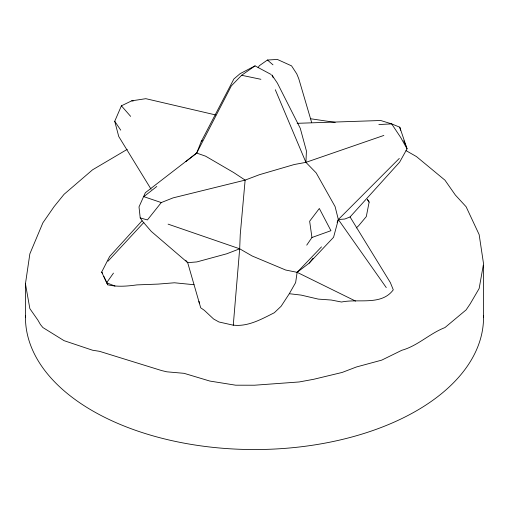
<?xml version="1.0" encoding="UTF-8"?>
<svg xmlns="http://www.w3.org/2000/svg" width="509" height="509" viewBox="0 0 509 509"><rect width="100%" height="100%" fill="white"/><g stroke="black" fill="none" stroke-linecap="round" stroke-linejoin="round"><path stroke-width="0.76" d="M233.262 325.302L239.682 248.799L240.242 234.598L245.134 180.11L233.707 172.564L205.579 156.168L196.678 153.075L145.345 192.707L139.008 206.896L140.217 217.928L142.692 221.479L151.288 231.423L187.687 262.663L200.705 307.792L204.325 310.318L213.576 318.984L218.953 321.981L232.524 325.028C247.539 327.198 261.416 319.2 274.326 312.736L281.108 306.272L289.309 293.712L295.64 282.584L297.129 272.328L321.497 246.878M386.267 287.591L338.339 219.532L335.094 206.609L316.197 172.926L305.922 162.358L306.424 150.982L300.265 128.293L277.386 83.12L271.901 74.982L273.295 77.826M367.396 199.21L369.133 202.111L366.308 216.579L358.578 225.811L356.255 227.949M25.45 317.304L25.45 283.831L29.853 253.857L42.883 222.815L54.113 206.597L64.051 194.317L92.536 169.828L127.244 149.347M185.791 161.646L196.678 153.075L201.214 141.61L233.879 78.984L240.133 73.646L255.054 65.871L271.068 74.454M337.123 222.439L338.339 219.532L399.298 158.42M151.109 189.265L118.737 136.488L114.729 121.282L121.403 105.821L131.704 100.833L145.835 98.682L215.81 114.983M194.012 284.722L174.447 282.781L158.127 284.092L136.876 284.9C127.244 286.217 117.286 287.095 107.723 284.798L101.666 272.099L109.626 256.504L142.005 220.836M196.678 153.075L231.341 85.887L241.616 75.281L255.054 65.871M258.088 67.722L259.336 65.699L267.435 60.024L277.392 59.451L291.562 65.871L296.772 73.869L298.77 78.723L311.673 122.567M306.73 245.141L311.941 237.506L330.939 230.685L319.328 208.486L309.644 221.23L311.941 237.506M113.462 273.11L106.642 282.762L114.996 286.09M168.097 224.138L239.682 248.799L252.209 256.014L285.683 270.031L297.129 272.328L309.154 263.172L313.022 258.184M383.85 135.439L305.922 162.358L294.278 164.515L259.431 174.702L245.134 180.11L173.092 197.874L161.27 202.563L147.413 219.933L140.217 217.928M201.214 141.61L202.258 140.433M309.154 263.172L333.567 237.283L338.339 219.532L344.822 219.023L350.071 216.955L399.635 162.148L407.06 148.806L399.775 127.193L391.669 123.897L380.687 120.506L297.148 123.318M107.984 261.225L143.875 222.401M156.817 186.459L143.818 196.659L161.27 202.563M239.682 248.799L226.785 253.775L196.849 261.919L187.687 262.663L185.709 260.233M378.861 124.54L391.669 123.897L400.647 137.398L407.06 148.806L403.745 140.726M289.309 293.712L301.169 295.105L318.265 299.107L331.334 300.036L341.533 302.028C358.489 298.439 381.356 306.004 393.285 289.825L390.378 282.635L350.071 216.955M131.704 100.833L133.218 101.024M335.208 122.383L310.611 118.756M241.616 75.281L260.901 79.302M297.129 272.328L355.543 301.08M406.017 150.619L416.464 156.581L444.949 180.167L455.37 195.062L466.117 206.749L479.147 234.592L483.55 263.821L479.147 288.514L470.151 303.93L466.117 309.886L444.949 327.573C429.615 333.516 417.787 345.821 401.824 350.275L381.756 360.118L356.44 366.976L342.156 372.442L313.678 379.288L299.184 381.96L254.5 385.218L235.654 385.192L209.816 381.056L184.061 373.326L166.844 371.818L161.652 370.577L99.522 351.325L92.536 350.217L64.051 340.661L42.883 327.535L40.453 324.57L37.851 320.066L29.853 308.632L25.45 283.831M267.435 60.024L272.977 64.828M121.403 105.821L130.641 116.376M101.666 272.099L102.481 273.072M367.415 199.738L369.133 202.111M114.729 121.282L120.741 130.158M103.874 276.489L107.723 284.798M275.305 89.743L305.922 162.358M399.775 127.193L400.532 130.221M198.968 301.277L199.369 303.409M483.55 265.227L483.55 317.304M483.531 315.739A229.05 132.238 0 0 1 254.5 449.549A229.05 132.238 0 0 1 25.469 315.739"/></g></svg>
